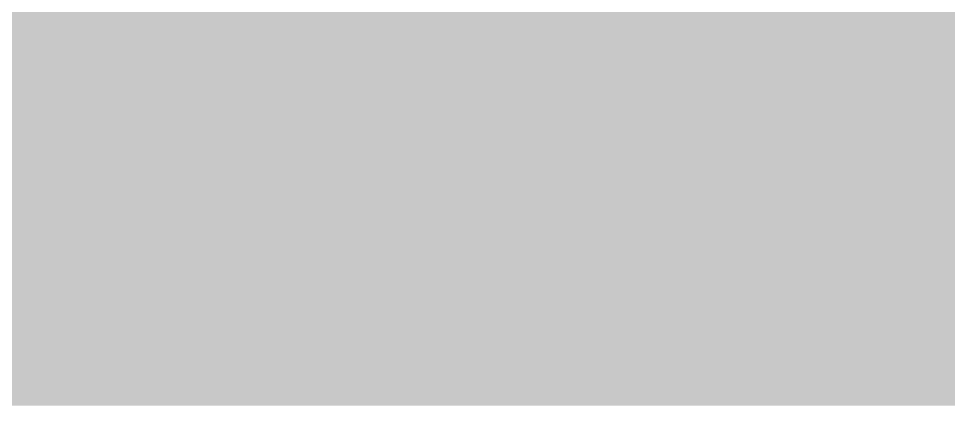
# Model space of a CAD drawing. Header units: millimetres. Extents: x 5 to 1315, y 5 to 292.
# Drawn here: x 1176.59 to 1180.393, y 99.007 to 100.585 of the extents above; entities that cross this region are included whole.
import ezdxf

# ---------------------------------------------------------------- set-up
doc = ezdxf.new("R2010")
doc.units = ezdxf.units.MM
doc.layers.add('IMAGES', color=7, linetype='Continuous')

# ---------------------------------------------------------------- blocks, each defined once
blk = doc.blocks.new('SHEET_03')
at = {"layer": 'IMAGES', "color": 7}
for points in [[(276.3255, 100.5452), (278.2527, 100.5452), (276.3255, 100.6416), (278.2527, 100.6416)], [(278.2527, 100.4488), (278.3491, 100.4488), (278.2527, 100.6416), (278.3491, 100.6416)], [(278.3491, 100.5452), (278.4455, 100.5452), (278.3491, 100.6416), (278.4455, 100.6416)], [(278.4455, 100.5452), (278.6382, 100.5452), (278.4455, 100.6416), (278.6382, 100.6416)], [(278.6382, 100.5452), (283.4564, 100.5452), (278.6382, 100.6416), (283.4564, 100.6416)], [(276.1327, 100.4488), (277.7709, 100.4488), (276.1327, 100.5452), (277.7709, 100.5452)], [(277.7709, 100.4488), (277.8673, 100.4488), (277.7709, 100.5452), (277.8673, 100.5452)], [(277.8673, 100.4488), (278.06, 100.4488), (277.8673, 100.5452), (278.06, 100.5452)], [(278.06, 100.4488), (278.1564, 100.4488), (278.06, 100.5452), (278.1564, 100.5452)], [(278.1564, 100.4488), (278.2527, 100.4488), (278.1564, 100.5452), (278.2527, 100.5452)], [(278.3491, 100.4488), (278.4455, 100.4488), (278.3491, 100.5452), (278.4455, 100.5452)], [(278.4455, 100.4488), (278.5418, 100.4488), (278.4455, 100.5452), (278.5418, 100.5452)], [(278.5418, 100.4488), (283.2636, 100.4488), (278.5418, 100.5452), (283.2636, 100.5452)], [(275.94, 100.3524), (277.5782, 100.3524), (275.94, 100.4488), (277.5782, 100.4488)], [(277.5782, 100.3524), (277.6745, 100.3524), (277.5782, 100.4488), (277.6745, 100.4488)], [(277.6745, 100.3524), (277.7709, 100.3524), (277.6745, 100.4488), (277.7709, 100.4488)], [(277.7709, 100.3524), (277.8673, 100.3524), (277.7709, 100.4488), (277.8673, 100.4488)], [(277.8673, 100.3524), (277.9636, 100.3524), (277.8673, 100.4488), (277.9636, 100.4488)], [(277.9636, 100.3524), (278.06, 100.3524), (277.9636, 100.4488), (278.06, 100.4488)], [(278.06, 100.3524), (278.2527, 100.3524), (278.06, 100.4488), (278.2527, 100.4488)], [(278.2527, 100.3524), (278.3491, 100.3524), (278.2527, 100.4488), (278.3491, 100.4488)], [(278.3491, 100.3524), (282.9745, 100.3524), (278.3491, 100.4488), (282.9745, 100.4488)], [(275.6509, 100.256), (277.4818, 100.256), (275.6509, 100.3524), (277.4818, 100.3524)], [(277.4818, 100.256), (277.5782, 100.256), (277.4818, 100.3524), (277.5782, 100.3524)], [(277.5782, 100.256), (277.7709, 100.256), (277.5782, 100.3524), (277.7709, 100.3524)], [(277.7709, 100.256), (277.8673, 100.256), (277.7709, 100.3524), (277.8673, 100.3524)], [(277.8673, 100.256), (277.9636, 100.256), (277.8673, 100.3524), (277.9636, 100.3524)], [(277.9636, 100.256), (278.06, 100.256), (277.9636, 100.3524), (278.06, 100.3524)], [(278.06, 100.256), (282.6855, 100.256), (278.06, 100.3524), (282.6855, 100.3524)], [(275.4582, 100.1596), (277.1927, 100.1596), (275.4582, 100.256), (277.1927, 100.256)], [(277.1927, 100.1596), (277.2891, 100.1596), (277.1927, 100.256), (277.2891, 100.256)], [(277.2891, 100.1596), (277.3855, 100.1596), (277.2891, 100.256), (277.3855, 100.256)], [(277.3855, 100.1596), (277.4818, 100.1596), (277.3855, 100.256), (277.4818, 100.256)], [(277.4818, 100.0632), (277.5782, 100.0632), (277.4818, 100.256), (277.5782, 100.256)], [(277.5782, 100.1596), (277.7709, 100.1596), (277.5782, 100.256), (277.7709, 100.256)], [(277.7709, 100.1596), (277.8673, 100.1596), (277.7709, 100.256), (277.8673, 100.256)], [(277.8673, 100.1596), (282.6855, 100.1596), (277.8673, 100.256), (282.6855, 100.256)], [(275.3618, 100.0632), (277.0964, 100.0632), (275.3618, 100.1596), (277.0964, 100.1596)], [(277.0964, 100.0632), (277.1927, 100.0632), (277.0964, 100.1596), (277.1927, 100.1596)], [(277.1927, 100.0632), (277.3855, 100.0632), (277.1927, 100.1596), (277.3855, 100.1596)], [(277.3855, 100.0632), (277.4818, 100.0632), (277.3855, 100.1596), (277.4818, 100.1596)], [(277.5782, 100.0632), (277.7709, 100.0632), (277.5782, 100.1596), (277.7709, 100.1596)], [(277.7709, 100.0632), (282.3, 100.0632), (277.7709, 100.1596), (282.3, 100.1596)], [(275.0727, 99.9668), (277.0964, 99.9668), (275.0727, 100.0632), (277.0964, 100.0632)], [(277.0964, 99.9668), (277.1927, 99.9668), (277.0964, 100.0632), (277.1927, 100.0632)], [(277.1927, 99.9668), (277.2891, 99.9668), (277.1927, 100.0632), (277.2891, 100.0632)], [(277.2891, 99.9668), (277.3855, 99.9668), (277.2891, 100.0632), (277.3855, 100.0632)], [(277.3855, 99.9668), (277.4818, 99.9668), (277.3855, 100.0632), (277.4818, 100.0632)], [(277.4818, 99.9668), (282.2036, 99.9668), (277.4818, 100.0632), (282.2036, 100.0632)], [(274.9764, 99.8704), (276.6145, 99.8704), (274.9764, 99.9668), (276.6145, 99.9668)], [(276.6145, 99.8704), (276.7109, 99.8704), (276.6145, 99.9668), (276.7109, 99.9668)], [(276.7109, 99.8704), (276.8073, 99.8704), (276.7109, 99.9668), (276.8073, 99.9668)], [(276.8073, 99.8704), (276.9036, 99.8704), (276.8073, 99.9668), (276.9036, 99.9668)], [(276.9036, 99.8704), (277.0964, 99.8704), (276.9036, 99.9668), (277.0964, 99.9668)], [(277.0964, 99.8704), (277.1927, 99.8704), (277.0964, 99.9668), (277.1927, 99.9668)], [(277.1927, 99.8704), (277.2891, 99.8704), (277.1927, 99.9668), (277.2891, 99.9668)], [(277.2891, 99.8704), (277.3855, 99.8704), (277.2891, 99.9668), (277.3855, 99.9668)], [(277.3855, 99.8704), (282.1073, 99.8704), (277.3855, 99.9668), (282.1073, 99.9668)], [(274.5909, 99.774), (276.6145, 99.774), (274.5909, 99.8704), (276.6145, 99.8704)], [(276.6145, 99.774), (276.7109, 99.774), (276.6145, 99.8704), (276.7109, 99.8704)], [(276.7109, 99.774), (276.8073, 99.774), (276.7109, 99.8704), (276.8073, 99.8704)], [(276.8073, 99.774), (276.9036, 99.774), (276.8073, 99.8704), (276.9036, 99.8704)], [(276.9036, 99.774), (281.7218, 99.774), (276.9036, 99.8704), (281.7218, 99.8704)], [(276.5182, 99.6776), (276.6145, 99.6776), (276.5182, 99.774), (276.6145, 99.774)], [(276.6145, 99.6776), (276.7109, 99.6776), (276.6145, 99.774), (276.7109, 99.774)], [(276.7109, 99.6776), (281.6255, 99.6776), (276.7109, 99.774), (281.6255, 99.774)], [(276.5182, 99.5812), (276.6145, 99.5812), (276.5182, 99.6776), (276.6145, 99.6776)], [(276.6145, 99.5812), (276.7109, 99.5812), (276.6145, 99.6776), (276.7109, 99.6776)], [(276.7109, 99.5812), (281.3364, 99.5812), (276.7109, 99.6776), (281.3364, 99.6776)], [(276.3255, 99.4848), (281.24, 99.4848), (276.3255, 99.5812), (281.24, 99.5812)], [(276.2291, 99.3884), (280.9509, 99.3884), (276.2291, 99.4848), (280.9509, 99.4848)], [(276.0364, 99.292), (280.6618, 99.292), (276.0364, 99.3884), (280.6618, 99.3884)], [(275.7473, 99.1956), (280.5655, 99.1956), (275.7473, 99.292), (280.5655, 99.292)], [(275.5545, 99.0992), (280.2764, 99.0992), (275.5545, 99.1956), (280.2764, 99.1956)], [(280.2764, 99.0992), (280.3727, 99.0992), (280.2764, 99.1956), (280.3727, 99.1956)], [(280.3727, 99.0992), (280.5655, 99.0992), (280.3727, 99.1956), (280.5655, 99.1956)], [(275.4582, 99.0028), (280.18, 99.0028), (275.4582, 99.0992), (280.18, 99.0992)], [(280.18, 99.0028), (280.2764, 99.0028), (280.18, 99.0992), (280.2764, 99.0992)], [(280.2764, 99.0028), (280.3727, 99.0028), (280.2764, 99.0992), (280.3727, 99.0992)], [(280.3727, 99.0028), (280.6618, 99.0028), (280.3727, 99.0992), (280.6618, 99.0992)]]:
    blk.add_solid(points, dxfattribs=at)

msp = doc.modelspace()

# ---------------------------------------------------------------- block references
msp.add_blockref('SHEET_03', (900, 0))

doc.saveas('drawing.dxf')
